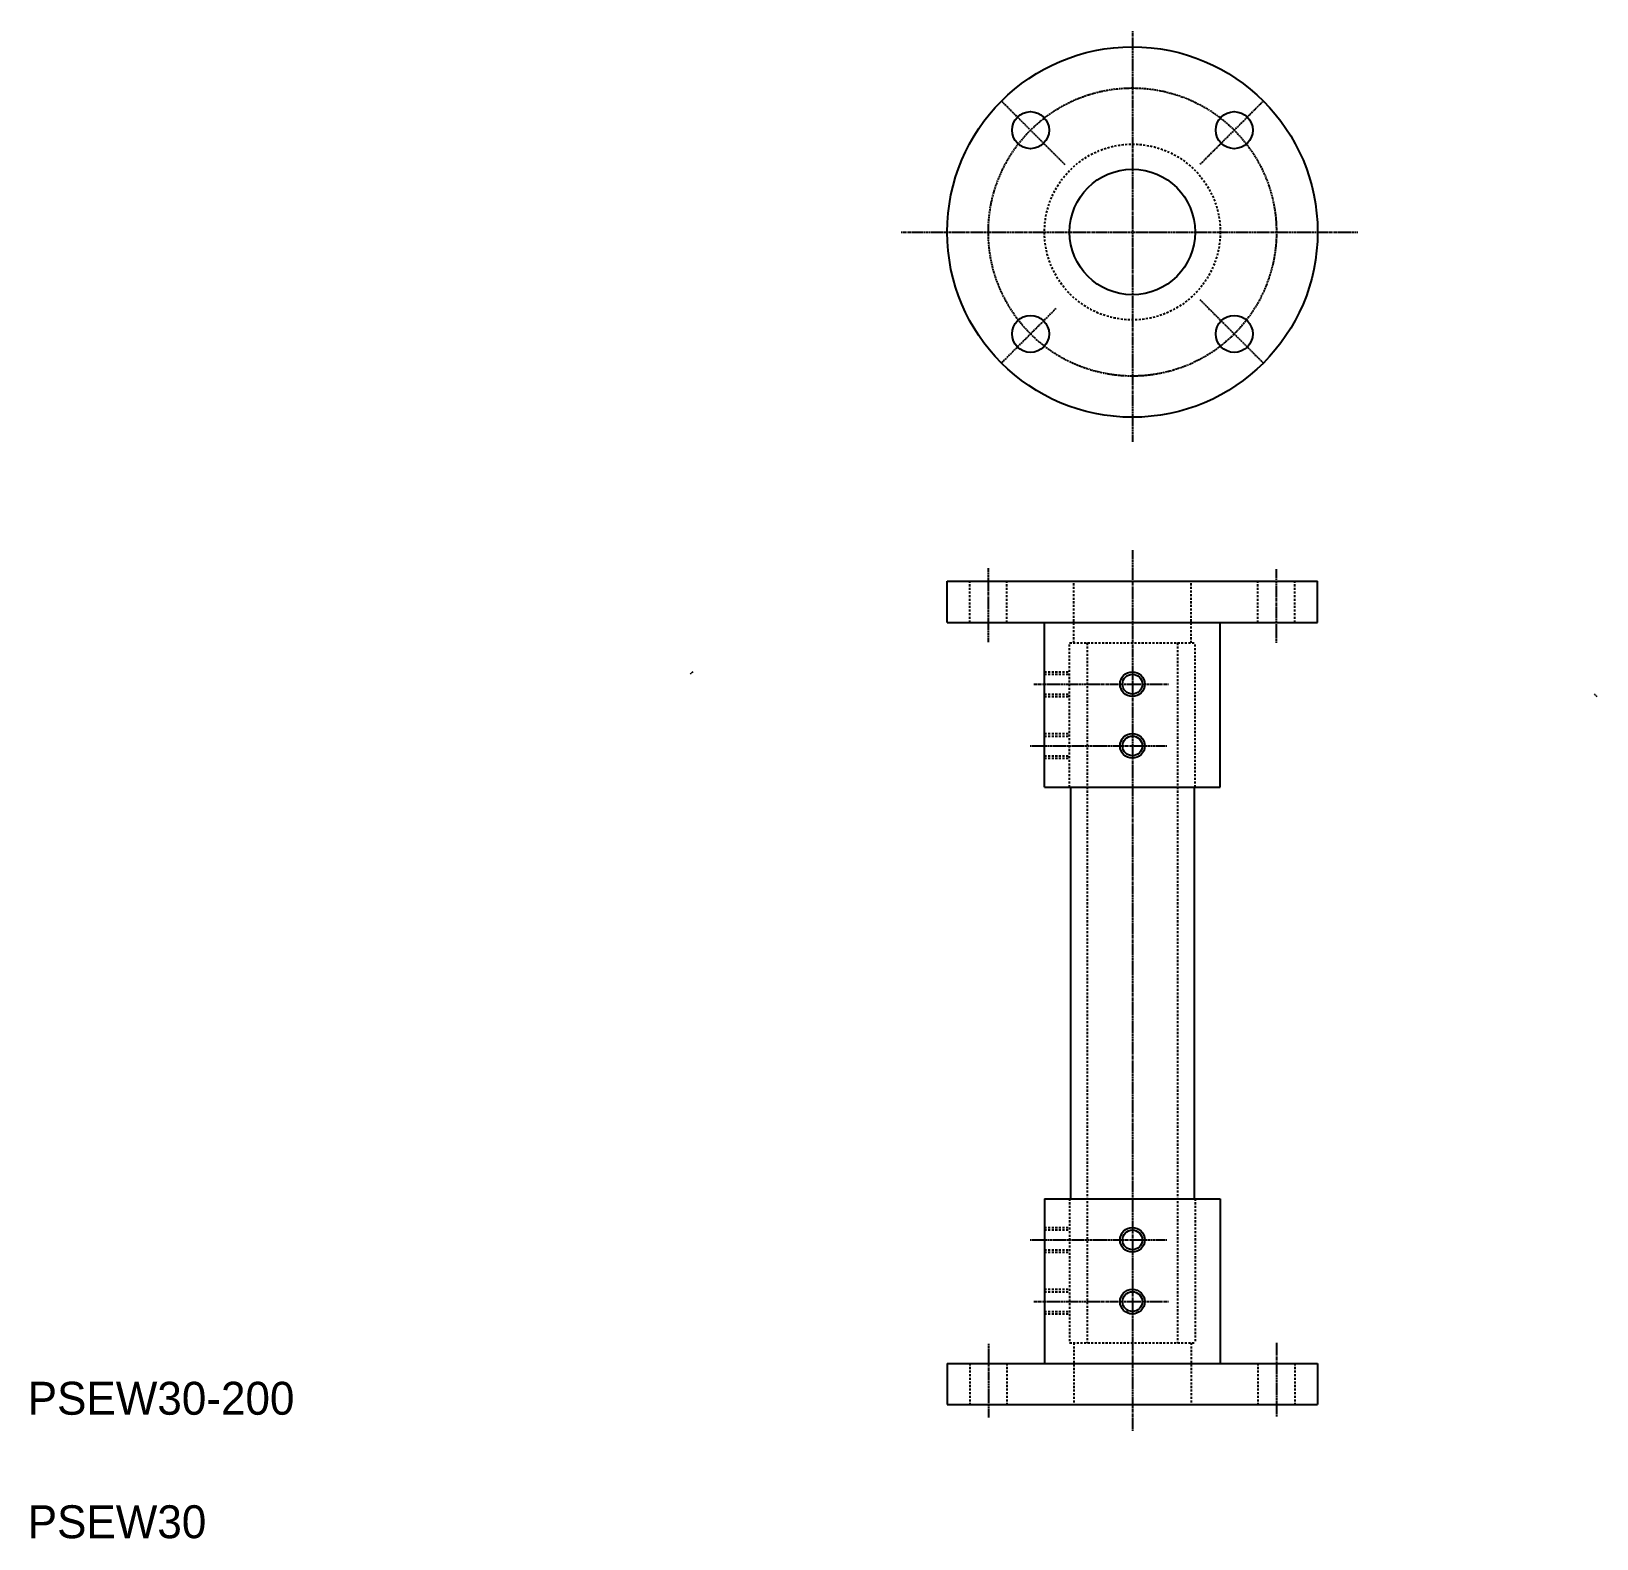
# Model space of a CAD drawing. Extents: x 21 to 401, y 20 to 386.
import ezdxf

# ---------------------------------------------------------------- set-up
doc = ezdxf.new("R2010")
doc.units = 0
doc.header["$LTSCALE"] = 0.25
doc.linetypes.add('CENTER', pattern=[2, 1.25, -0.25, 0.25, -0.25])
doc.linetypes.add('DASHED', pattern=[3.5, 2, -1.5])
doc.layers.get('0').update_dxf_attribs({"linetype": 'CONTINUOUS'})
doc.layers.add('CENTER', color=1, linetype='CENTER')

msp = doc.modelspace()

# ---------------------------------------------------------------- linework, layer by layer
for p, q in [((243.43, 252.48), (333.43, 252.48)), ((243.43, 242.48), (333.43, 242.48)), ((267.08, 202.48), (309.78, 202.48)), ((267.08, 102.48), (309.78, 102.48)), ((303.68, 93.73), (303.68, 93.73)), ((303.68, 84.98), (303.68, 84.98)), ((243.43, 62.48), (333.43, 62.48)), ((243.43, 52.48), (333.43, 52.48))]:
    msp.add_line(p, q)
at = {"color": 7, "linetype": 'CONTINUOUS'}
for p, q in [((243.43, 242.48), (243.43, 252.48)), ((333.43, 242.48), (333.43, 252.48)), ((267.08, 202.48), (267.08, 242.48)), ((309.78, 202.48), (309.78, 242.48)), ((273.43, 202.48), (273.43, 102.48)), ((303.43, 202.48), (303.43, 102.48)), ((267.08, 102.48), (267.08, 62.48)), ((309.78, 102.48), (309.78, 62.48)), ((243.43, 62.48), (243.43, 52.48)), ((333.43, 62.48), (333.43, 52.48))]:
    msp.add_line(p, q, dxfattribs=at)
at = {"color": 3, "linetype": 'DASHED'}
for p, q in [((248.93, 242.48), (248.93, 252.48)), ((257.93, 242.48), (257.93, 252.48)), ((274.18, 237.48), (274.18, 252.48)), ((302.68, 237.48), (302.68, 252.48)), ((318.93, 242.48), (318.93, 252.48)), ((327.93, 242.48), (327.93, 252.48)), ((273.18, 237.48), (303.68, 237.48)), ((273.18, 202.48), (273.18, 237.48)), ((277.43, 237.48), (277.43, 67.48)), ((299.43, 237.48), (299.43, 67.48)), ((303.68, 202.48), (303.68, 237.48)), ((267.08, 230.48), (273.18, 230.48)), ((267.08, 229.88), (273.18, 229.88)), ((267.08, 225.08), (273.18, 225.08)), ((267.08, 224.48), (273.18, 224.48)), ((267.08, 215.48), (273.18, 215.48)), ((267.08, 214.88), (273.18, 214.88)), ((267.08, 210.08), (273.18, 210.08)), ((267.08, 209.48), (273.18, 209.48)), ((273.18, 102.48), (273.18, 67.48)), ((303.68, 102.48), (303.68, 67.48)), ((267.08, 95.48), (273.18, 95.48)), ((267.08, 94.88), (273.18, 94.88)), ((267.08, 90.08), (273.18, 90.08)), ((267.08, 89.48), (273.18, 89.48)), ((267.08, 80.48), (273.18, 80.48)), ((267.08, 79.88), (273.18, 79.88)), ((267.08, 75.08), (273.18, 75.08)), ((267.08, 74.48), (273.18, 74.48)), ((273.18, 67.48), (303.68, 67.48)), ((274.18, 67.48), (274.18, 52.48)), ((302.68, 67.48), (302.68, 52.48)), ((248.93, 62.48), (248.93, 52.48)), ((257.93, 62.48), (257.93, 52.48)), ((318.93, 62.48), (318.93, 52.48)), ((327.93, 62.48), (327.93, 52.48))]:
    msp.add_line(p, q, dxfattribs=at)
for centre, radius in [((288.43, 337.31), 45), ((263.68, 362.06), 4.5), ((313.18, 362.06), 4.5), ((288.43, 337.31), 15.25), ((263.68, 312.56), 4.5), ((313.18, 312.56), 4.5), ((288.43, 227.48), 2.4), ((288.43, 212.48), 2.4), ((288.43, 92.48), 2.4), ((288.43, 77.48), 2.4)]:
    msp.add_circle(centre, radius)
msp.add_circle((288.43, 337.31), 21.35, dxfattribs=at)
at = {"color": 3}
for centre in [(288.43, 227.48), (288.43, 212.48), (288.43, 92.48), (288.43, 77.48)]:
    msp.add_circle(centre, 3, dxfattribs=at)
at = {"layer": 'CENTER', "color": 1, "linetype": 'CENTER'}
for p, q in [((288.43, 386.07), (288.43, 286.3)), ((256.61, 369.13), (272.04, 353.69)), ((320.25, 369.13), (304.81, 353.69)), ((232.28, 337.31), (343.22, 337.31)), ((292.43, 337.31), (296.43, 337.31)), ((288.43, 333.31), (288.43, 329.31)), ((304.81, 320.92), (320.25, 305.49)), ((269.86, 318.74), (256.61, 305.49)), ((288.43, 260.05), (288.43, 46.12)), ((253.43, 237.71), (253.43, 255.67)), ((323.43, 237.48), (323.43, 255.44)), ((181.6, 230.48), (181, 229.88)), ((264.47, 227.48), (297.23, 227.48)), ((400.65, 225.08), (401.25, 224.48)), ((263.56, 212.48), (296.78, 212.48)), ((263.56, 92.48), (296.78, 92.48)), ((264.47, 77.48), (297.23, 77.48)), ((253.43, 67.26), (253.43, 49.3)), ((323.43, 67.49), (323.43, 49.53))]:
    msp.add_line(p, q, dxfattribs=at)
msp.add_circle((288.43, 337.31), 35, dxfattribs=at)

# ---------------------------------------------------------------- texts
for s, p in [('PSEW30-200', (20, 50)), ('PSEW30', (20, 20))]:
    msp.add_text(s, height=8).set_placement(p)

doc.saveas('drawing.dxf')
